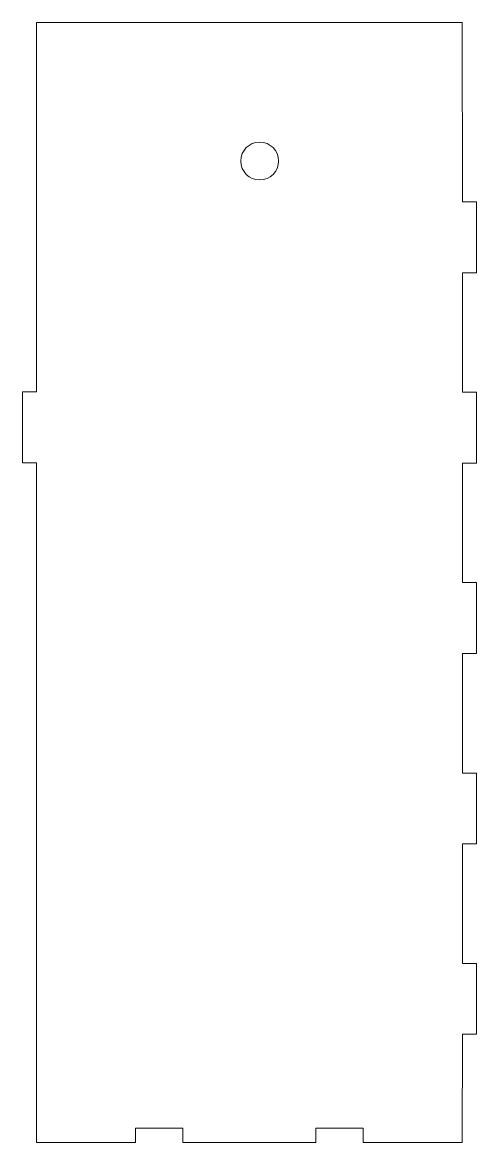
# Model space of a CAD drawing. Header units: centimetres. Extents: x -60 to 57, y -23 to 26.
# Drawn here: x -60.37 to -41.17, y -22.06 to 25.34 of the extents above; entities that cross this region are included whole.
import ezdxf

# ---------------------------------------------------------------- set-up
doc = ezdxf.new("R2010")
doc.units = ezdxf.units.CM
doc.header["$MEASUREMENT"] = 0
doc.layers.add('layer 1', color=7, linetype='Continuous')

msp = doc.modelspace()

# ---------------------------------------------------------------- linework, layer by layer
at = {"layer": 'layer 1', "color": 250, "lineweight": 9}
for points, knots in [([(-41.77568, 25.33668), (-41.77568, 25.33668), (-41.77046, 17.73752), (-41.77046, 17.73752), (-41.77046, 17.73752), (-41.77046, 17.73752), (-41.1715, 17.73752), (-41.1715, 17.73752), (-41.1715, 17.73752), (-41.1715, 17.73752), (-41.1715, 14.73752), (-41.1715, 14.73752), (-41.1715, 14.73752), (-41.1715, 14.73752), (-41.77046, 14.7375), (-41.77046, 14.7375), (-41.77046, 14.7375), (-41.77046, 14.7375), (-41.77046, 9.68356), (-41.77046, 9.68356), (-41.77046, 9.68356), (-41.77046, 9.68356), (-41.1715, 9.68358), (-41.1715, 9.68358), (-41.1715, 9.68358), (-41.1715, 8.68358), (-41.1715, 7.68358), (-41.1715, 6.68358), (-41.1715, 6.68358), (-41.1715, 6.68358), (-41.77046, 6.68358), (-41.77046, 6.68358), (-41.77046, 6.68358), (-41.77046, 6.68358), (-41.77046, 1.6297), (-41.77046, 1.6297), (-41.77046, 1.6297), (-41.77046, 1.6297), (-41.1715, 1.62966), (-41.1715, 1.62966), (-41.1715, 1.62966), (-41.1715, 0.62966), (-41.1715, -0.37034), (-41.17148, -1.37032), (-41.17148, -1.37032), (-41.17148, -1.37032), (-41.77046, -1.37032), (-41.77046, -1.37032), (-41.77046, -1.37032), (-41.77046, -1.37032), (-41.77046, -6.42426), (-41.77046, -6.42426), (-41.77046, -6.42426), (-41.77046, -6.42426), (-41.1715, -6.42424), (-41.1715, -6.42424), (-41.1715, -6.42424), (-41.1715, -7.42424), (-41.1715, -8.42422), (-41.1715, -9.42426), (-41.1715, -9.42426), (-41.1715, -9.42426), (-41.77046, -9.42426), (-41.77046, -9.42426), (-41.77046, -9.42426), (-41.77046, -9.42426), (-41.77046, -14.4782), (-41.77046, -14.4782), (-41.77046, -14.4782), (-41.77046, -14.4782), (-41.1715, -14.47818), (-41.1715, -14.47818), (-41.1715, -14.47818), (-41.1715, -14.47818), (-41.1715, -17.47818), (-41.1715, -17.47818), (-41.1715, -17.47818), (-41.1715, -17.47818), (-41.77046, -17.47818), (-41.77046, -17.47818), (-41.77046, -17.47818), (-41.77046, -17.47818), (-41.7757, -22.06332), (-41.7757, -22.06332), (-41.7757, -22.06332), (-41.7757, -22.06332), (-45.96568, -22.06332), (-45.96568, -22.06332), (-45.96568, -22.06332), (-45.96568, -22.06332), (-45.96568, -21.45496), (-45.96568, -21.45496), (-45.96568, -21.45496), (-45.96568, -21.45496), (-47.96568, -21.45496), (-47.96568, -21.45496), (-47.96568, -21.45496), (-47.96568, -21.45496), (-47.96568, -22.06332), (-47.96568, -22.06332), (-47.96568, -22.06332), (-47.96568, -22.06332), (-53.58566, -22.06332), (-53.58566, -22.06332), (-53.58566, -22.06332), (-53.58566, -22.06332), (-53.58568, -21.45496), (-53.58568, -21.45496), (-53.58568, -21.45496), (-53.58568, -21.45496), (-55.5857, -21.45494), (-55.5857, -21.45494), (-55.5857, -21.45494), (-55.5857, -21.45494), (-55.58568, -22.06332), (-55.58568, -22.06332), (-55.58568, -22.06332), (-55.58568, -22.06332), (-59.7757, -22.0633), (-59.7757, -22.0633), (-59.7757, -22.0633), (-59.7757, -22.0633), (-59.77312, 6.70244), (-59.77312, 6.70244), (-59.77312, 6.70244), (-59.77312, 6.70244), (-60.3731, 6.70244), (-60.3731, 6.70244), (-60.3731, 6.70244), (-60.3731, 7.70244), (-60.3731, 8.70244), (-60.3731, 9.70242), (-60.3731, 9.70242), (-60.3731, 9.70242), (-59.77308, 9.70244), (-59.77308, 9.70244), (-59.77308, 9.70244), (-59.77308, 9.70244), (-59.77568, 25.33668), (-59.77568, 25.33668), (-59.77568, 25.33668), (-59.77568, 25.33668), (-41.77568, 25.33668), (-41.77568, 25.33668)], [0, 0, 0, 0, 0.02702703, 0.02702703, 0.02702703, 0.02702703, 0.05405405, 0.05405405, 0.05405405, 0.05405405, 0.08108108, 0.08108108, 0.08108108, 0.08108108, 0.10810811, 0.10810811, 0.10810811, 0.10810811, 0.13513514, 0.13513514, 0.13513514, 0.13513514, 0.16216216, 0.16216216, 0.16216216, 0.16216216, 0.18918919, 0.18918919, 0.18918919, 0.18918919, 0.21621622, 0.21621622, 0.21621622, 0.21621622, 0.24324324, 0.24324324, 0.24324324, 0.24324324, 0.27027027, 0.27027027, 0.27027027, 0.27027027, 0.2972973, 0.2972973, 0.2972973, 0.2972973, 0.32432432, 0.32432432, 0.32432432, 0.32432432, 0.35135135, 0.35135135, 0.35135135, 0.35135135, 0.37837838, 0.37837838, 0.37837838, 0.37837838, 0.40540541, 0.40540541, 0.40540541, 0.40540541, 0.43243243, 0.43243243, 0.43243243, 0.43243243, 0.45945946, 0.45945946, 0.45945946, 0.45945946, 0.48648649, 0.48648649, 0.48648649, 0.48648649, 0.51351351, 0.51351351, 0.51351351, 0.51351351, 0.54054054, 0.54054054, 0.54054054, 0.54054054, 0.56756757, 0.56756757, 0.56756757, 0.56756757, 0.59459459, 0.59459459, 0.59459459, 0.59459459, 0.62162162, 0.62162162, 0.62162162, 0.62162162, 0.64864865, 0.64864865, 0.64864865, 0.64864865, 0.67567568, 0.67567568, 0.67567568, 0.67567568, 0.7027027, 0.7027027, 0.7027027, 0.7027027, 0.72972973, 0.72972973, 0.72972973, 0.72972973, 0.75675676, 0.75675676, 0.75675676, 0.75675676, 0.78378378, 0.78378378, 0.78378378, 0.78378378, 0.81081081, 0.81081081, 0.81081081, 0.81081081, 0.83783784, 0.83783784, 0.83783784, 0.83783784, 0.86486486, 0.86486486, 0.86486486, 0.86486486, 0.89189189, 0.89189189, 0.89189189, 0.89189189, 0.91891892, 0.91891892, 0.91891892, 0.91891892, 0.94594595, 0.94594595, 0.94594595, 0.94594595, 1, 1, 1, 1]), ([(-50.3414, 20.2712), (-50.78322, 20.2712), (-51.1414, 19.91302), (-51.1414, 19.4712), (-51.1414, 19.4712), (-51.1414, 19.02938), (-50.78322, 18.6712), (-50.3414, 18.6712), (-50.3414, 18.6712), (-49.89958, 18.6712), (-49.5414, 19.02938), (-49.5414, 19.4712), (-49.5414, 19.4712), (-49.5414, 19.91302), (-49.89958, 20.2712), (-50.3414, 20.2712)], [0, 0, 0, 0, 0.2, 0.2, 0.2, 0.2, 0.4, 0.4, 0.4, 0.4, 0.6, 0.6, 0.6, 0.6, 1, 1, 1, 1])]:
    msp.add_open_spline(points, degree=3, knots=knots, dxfattribs=at)

doc.saveas('drawing.dxf')
